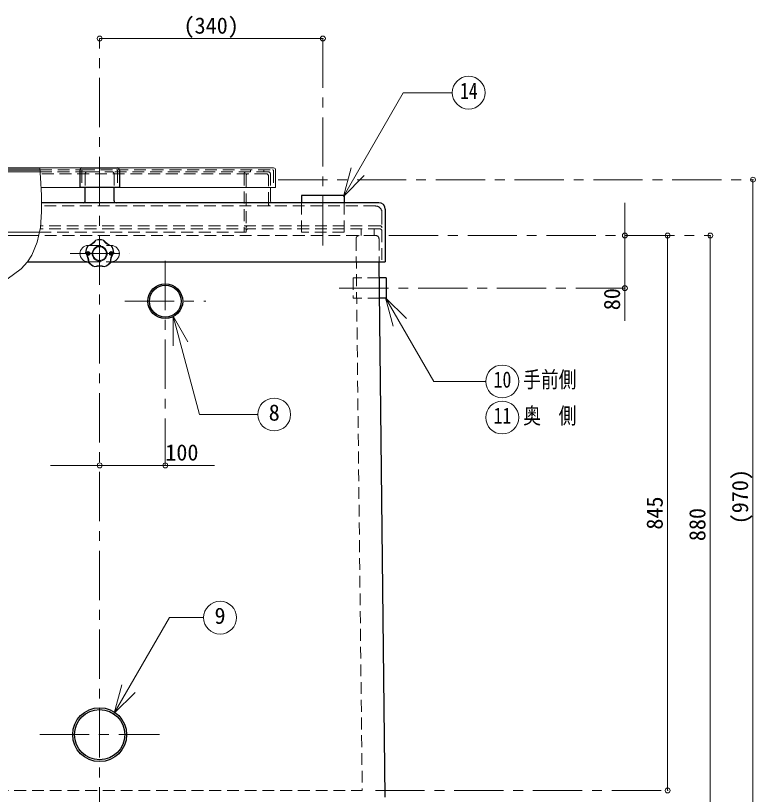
# Model space of a CAD drawing. Units: millimetres, scale not verified. Extents: x -3127 to 2948, y -2102 to 2112.
# Drawn here: x -217 to 910, y -1154 to 32 of the extents above; entities that cross this region are included whole.
import ezdxf
from ezdxf.enums import TextEntityAlignment as Align

# ---------------------------------------------------------------- set-up
doc = ezdxf.new("R2010")
doc.units = ezdxf.units.MM
doc.header["$LTSCALE"] = 15
doc.header["$PDMODE"] = 32
doc.header["$PDSIZE"] = 7.5
doc.linetypes.add('CHAIN1', pattern=[8, 5, -1, 1, -1])
doc.linetypes.add('DASHED1', pattern=[1.8, 1.2, -0.6])
doc.layers.add('0-0_ﾚｲﾔ1', color=7, linetype='Continuous', lineweight=18)
doc.styles.add('ＭＳ ゴシック', font='')
doc.styles.get('ＭＳ ゴシック').set_extended_font_data('MS Gothic')

msp = doc.modelspace()

# ---------------------------------------------------------------- linework, layer by layer
at = {"layer": '0-0_ﾚｲﾔ1', "color": 4, "linetype": 'CHAIN1', "lineweight": 9}
for p, q in [((-89.08, -1217.5), (-89.08, -2.5)), ((250.92, -2.5), (250.92, -332.5)), ((182.92, -217.5), (905.92, -217.5)), ((351.42, -302.5), (840.92, -302.5)), ((-134.08, -330), (-44.08, -330)), ((10.92, -341), (10.92, -652.5)), ((710.92, -382.5), (272.25, -382.5)), ((-50.58, -402.5), (72.42, -402.5)), ((-180.08, -1062.5), (1.92, -1062.5)), ((330.92, -1147.5), (775.92, -1147.5))]:
    msp.add_line(p, q, dxfattribs=at)
at = {"layer": '0-0_ﾚｲﾔ1', "color": 4, "lineweight": 9}
for p, q in [((-89.08, -2.5), (250.92, -2.5)), ((-179.76, -205.5), (-312.08, -205.5)), ((905.92, -217.5), (905.92, -1182.5)), ((170.92, -249.5), (170.92, -229.5)), ((710.92, -432.5), (710.92, -252.5)), ((-484.56, -302.5), (-181.87, -302.5)), ((-309.08, -297.5), (-180.83, -297.5)), ((775.92, -302.5), (775.92, -1147.5)), ((840.92, -1182.5), (840.92, -302.5)), ((-164.08, -652.5), (85.92, -652.5))]:
    msp.add_line(p, q, dxfattribs=at)
at = {"layer": '0-0_ﾚｲﾔ1'}
for p, q in [((282.11, -242.82), (373.26, -84.95)), ((447.9, -84.95), (373.26, -84.95)), ((-180.18, -199.5), (-116.08, -199.5)), ((-62.08, -199.5), (175.92, -199.5)), ((282.11, -242.82), (293.76, -199.35)), ((178.92, -202.5), (178.92, -229.5)), ((282.11, -242.82), (313.93, -211)), ((-119.08, -229.5), (-178.33, -229.5)), ((-59.08, -229.5), (178.92, -229.5)), ((-105.51, -317.5), (-106.58, -317.5)), ((-71.58, -317.5), (-72.64, -317.5)), ((346.31, -397.2), (357.95, -440.66)), ((346.31, -397.2), (378.12, -429.02)), ((346.31, -397.2), (419.89, -524.65)), ((22.82, -425.24), (45.32, -464.21)), ((22.82, -425.24), (22.82, -470.24)), ((22.82, -425.24), (62.94, -574.94)), ((499.11, -524.65), (419.89, -524.65)), ((151.82, -574.94), (62.94, -574.94)), ((-66.81, -1029.92), (17.26, -884.32)), ((69.33, -884.32), (17.26, -884.32)), ((-66.81, -1029.92), (-55.16, -986.45)), ((-66.81, -1029.92), (-34.99, -998.1))]:
    msp.add_line(p, q, dxfattribs=at)
at = {"layer": '0-0_ﾚｲﾔ1', "color": 5, "lineweight": 25}
for p, q in [((-354.08, -199.5), (-180.18, -199.5)), ((-116.08, -199.5), (-62.08, -199.5)), ((-352.58, -202.5), (-179.97, -202.5)), ((-119.08, -202.5), (-119.08, -229.5)), ((-59.08, -202.5), (-59.08, -229.5)), ((-59.08, -229.5), (-119.08, -229.5)), ((-111.08, -249.5), (-111.08, -229.46)), ((-67.08, -249.5), (-67.08, -229.49)), ((283.42, -241.5), (218.42, -241.5)), ((218.42, -241.5), (218.42, -252.5)), ((283.42, -241.5), (283.42, -252.5)), ((335.92, -252.5), (-177.63, -252.5)), ((345.92, -262.5), (345.92, -342.5)), ((-198.8, -342.5), (-105.97, -342.5)), ((-72.19, -342.5), (345.92, -342.5)), ((345.99, -1157.5), (336.8, -342.5)), ((347.25, -367), (337.07, -367))]:
    msp.add_line(p, q, dxfattribs=at)
at = {"layer": '0-0_ﾚｲﾔ1', "color": 4, "linetype": 'DASHED1', "lineweight": 9}
for p, q in [((-179.97, -202.5), (-114.58, -202.5)), ((-108.08, -205.5), (-179.76, -205.5)), ((164.92, -208.5), (-179.55, -208.5)), ((167.92, -205.5), (-70.08, -205.5)), ((-63.58, -202.5), (174.42, -202.5)), ((130.92, -208.5), (130.92, -297.5)), ((133.92, -211.5), (133.92, -297.5)), ((140.92, -202.5), (140.92, -205.5)), ((160.92, -202.5), (160.92, -205.5)), ((167.92, -254.5), (167.92, -211.5)), ((170.92, -208.5), (170.92, -229.5)), ((175.92, -204), (175.92, -229.5)), ((309.11, -292.5), (309.11, -302.5)), ((-180.83, -297.5), (133.92, -297.5)), ((-105.51, -317.5), (-72.64, -317.5)), ((-109.08, -328.25), (-106.58, -327)), ((-109.08, -328.25), (-109.08, -331.75)), ((-106.58, -333), (-109.08, -331.75)), ((-106.58, -327), (-104.08, -328.25)), ((-104.08, -331.75), (-106.58, -333)), ((-104.08, -328.25), (-104.08, -331.75)), ((-71.58, -327), (-74.08, -328.25)), ((-74.08, -328.25), (-74.08, -331.75)), ((-74.08, -331.75), (-71.58, -333)), ((-69.08, -328.25), (-71.58, -327)), ((-71.58, -333), (-69.08, -331.75)), ((-69.08, -328.25), (-69.08, -331.75))]:
    msp.add_line(p, q, dxfattribs=at)
at = {"layer": '0-0_ﾚｲﾔ1', "linetype": 'DASHED1'}
for p, q in [((-116.08, -204), (-116.08, -229.46)), ((-114.58, -202.5), (-63.58, -202.5)), ((-111.08, -208.5), (-111.08, -229.46)), ((-108.08, -205.5), (-70.08, -205.5)), ((-67.08, -208.5), (-67.08, -229.49)), ((-62.08, -204), (-62.08, -229.5)), ((330.92, -257.5), (-177.6, -257.5)), ((218.42, -252.5), (218.42, -297.5)), ((283.42, -252.5), (283.42, -297.5)), ((340.92, -267.5), (340.92, -342.5)), ((337.92, -292.5), (-179.79, -292.5)), ((337.92, -287.5), (-179.14, -287.5)), ((309.11, -292.5), (309.11, -302.5)), ((329.11, -292.5), (329.11, -302.5)), ((331.4, -302.5), (-181.87, -302.5)), ((283.42, -297.5), (218.42, -297.5)), ((301.4, -307.55), (310.88, -1147.5)), ((336.4, -307.44), (336.8, -342.5)), ((-105.97, -342.5), (-72.19, -342.5)), ((297.25, -367), (297.25, -398)), ((337.07, -367), (297.25, -367)), ((337.42, -398), (297.25, -398)), ((-489.04, -1147.5), (310.88, -1147.5))]:
    msp.add_line(p, q, dxfattribs=at)
at = {"layer": '0-0_ﾚｲﾔ1'}
msp.add_lwpolyline([(-180.18, -199.5), (-179.11, -214.86), (-177.71, -241.05), (-177.54, -266.41), (-179.37, -290.43), (-183.97, -312.58), (-192.13, -332.34), (-198.8, -342.5), (-208.73, -353.24), (-230.04, -369.03)], dxfattribs=at)
at = {"layer": '0-0_ﾚｲﾔ1', "color": 5, "lineweight": 25}
msp.add_lwpolyline([(347.25, -367), (347.25, -398), (337.42, -398)], dxfattribs=at)
at = {"layer": '0-0_ﾚｲﾔ1'}
for centre, radius in [((472.9, -84.95), 25), ((-89.08, -330), 10.5), ((524.11, -524.65), 25), ((176.82, -574.94), 25), ((524.11, -579.65), 25), ((94.33, -884.32), 25)]:
    msp.add_circle(centre, radius, dxfattribs=at)
at = {"layer": '0-0_ﾚｲﾔ1', "color": 4, "lineweight": 9}
msp.add_circle((-89.08, -330), 11.5, dxfattribs=at)
at = {"layer": '0-0_ﾚｲﾔ1', "color": 4, "linetype": 'DASHED1', "lineweight": 9}
for centre in [(-106.58, -330), (-71.58, -330)]:
    msp.add_circle(centre, 1.5, dxfattribs=at)
at = {"layer": '0-0_ﾚｲﾔ1', "color": 5, "lineweight": 25}
for centre, radius in [((10.92, -402.5), 26.5), ((10.92, -402.5), 24.3), ((-89.08, -1062.5), 41), ((-89.08, -1062.5), 38.15)]:
    msp.add_circle(centre, radius, dxfattribs=at)
for centre, radius, start, end in [((-116.08, -202.5), 3, 90, 180), ((-62.08, -202.5), 3, 0, 90), ((-114.08, -249.5), 3, 270, 0), ((-64.08, -249.5), 3, 180, 270), ((335.92, -262.5), 10, 0, 90)]:
    msp.add_arc(centre, radius, start, end, dxfattribs=at)
at = {"layer": '0-0_ﾚｲﾔ1'}
for centre, radius, start, end in [((175.92, -202.5), 3, 0, 90), ((-106.58, -330), 12.5, 90, 270), ((-89.08, -330), 21.5, 146.5, 177.5), ((-89.08, -330), 21, 146.5, 177.5), ((-117.92, -290.3), 29.89, 291.41115, 320.58885), ((-110.83, -300.06), 18.83, 283.0119, 328.9881), ((-89.08, -330), 21.5, 74.5, 105.5), ((-89.08, -330), 21, 74.5, 105.5), ((-67.33, -300.06), 18.83, 211.0119, 256.9881), ((-60.24, -290.3), 29.89, 219.41115, 248.58885), ((-71.58, -330), 12.5, 270, 90), ((-89.08, -330), 21, 2.5, 33.5), ((-89.08, -330), 21.5, 2.5, 33.5), ((-135.74, -345.16), 29.89, 3.41115, 32.58885), ((-124.27, -341.43), 18.83, 355.0119, 40.9881), ((-53.88, -341.43), 18.83, 139.0119, 184.9881), ((-42.41, -345.16), 29.89, 147.41115, 176.58885), ((-89.08, -330), 21.5, 218.5, 249.5), ((-89.08, -330), 21, 218.5, 249.5), ((-89.08, -330), 21, 290.5, 321.5), ((-89.08, -330), 21.5, 290.5, 321.5), ((-89.08, -379.06), 29.89, 75.41115, 104.58885), ((-89.08, -367), 18.83, 67.0119, 112.9881)]:
    msp.add_arc(centre, radius, start, end, dxfattribs=at)
at = {"layer": '0-0_ﾚｲﾔ1', "linetype": 'DASHED1'}
for centre, radius, start, end in [((-114.58, -204), 1.5, 90, 180), ((-108.08, -208.5), 3, 90, 180), ((-70.08, -208.5), 3, 0, 90), ((-63.58, -204), 1.5, 0, 90), ((330.92, -267.5), 10, 0, 90), ((337.92, -290.5), 3, 0, 90), ((337.92, -295.5), 3, 0, 90), ((306.4, -307.5), 5, 90, 180.64653), ((331.4, -307.5), 5, 0.64653, 90)]:
    msp.add_arc(centre, radius, start, end, dxfattribs=at)
at = {"layer": '0-0_ﾚｲﾔ1', "color": 4, "linetype": 'DASHED1', "lineweight": 9}
for centre, radius, start, end in [((133.92, -208.5), 3, 90, 180), ((136.92, -211.5), 3, 90, 180), ((164.92, -211.5), 3, 0, 90), ((167.92, -208.5), 3, 0, 90), ((174.42, -204), 1.5, 0, 90), ((170.92, -254.5), 3, 180, 270), ((136.92, -290.5), 3, 90, 180), ((136.92, -295.5), 3, 90, 180)]:
    msp.add_arc(centre, radius, start, end, dxfattribs=at)
at = {"layer": '0-0_ﾚｲﾔ1', "color": 4, "lineweight": 9}
msp.add_arc((173.92, -249.5), 3, 180, 260.40593, dxfattribs=at)
at = {"layer": '0-0_ﾚｲﾔ1', "color": 1}
for p in [(-89.08, -2.5), (250.92, -2.5), (905.92, -217.5), (710.92, -302.5), (775.92, -302.5), (840.92, -302.5), (710.92, -382.5), (-89.08, -652.5), (10.92, -652.5), (775.92, -1147.5)]:
    msp.add_point(p, dxfattribs=at)

# ---------------------------------------------------------------- texts
at = {"layer": '0-0_ﾚｲﾔ1', "style": 'ＭＳ ゴシック'}
for s, p in [('(340)', (38.73, -2.5)), ('8', (168.39, -591.81)), ('100', (10.92, -652.5)), ('9', (85.89, -901.19))]:
    msp.add_text(s, height=24.74, dxfattribs=at).set_placement(p, align=Align.BOTTOM_LEFT)
at = {"layer": '0-0_ﾚｲﾔ1', "style": 'ＭＳ ゴシック', "width": 0.8}
for s, p in [('14', (459.78, -101.82)), ('10', (510.99, -541.53)), ('手前側', (555.99, -541.53)), ('11', (510.99, -596.53)), ('奥\u3000側', (555.99, -596.53))]:
    msp.add_text(s, height=24.74, dxfattribs=at).set_placement(p, align=Align.BOTTOM_LEFT)
at = {"layer": '0-0_ﾚｲﾔ1', "style": 'ＭＳ ゴシック'}
for s, p in [('80', (710.92, -416.25)), ('(970)', (905.92, -742.18)), ('845', (775.92, -750.31)), ('880', (840.92, -767.81))]:
    msp.add_text(s, height=24.74, rotation=90, dxfattribs=at).set_placement(p, align=Align.BOTTOM_LEFT)

doc.saveas('drawing.dxf')
